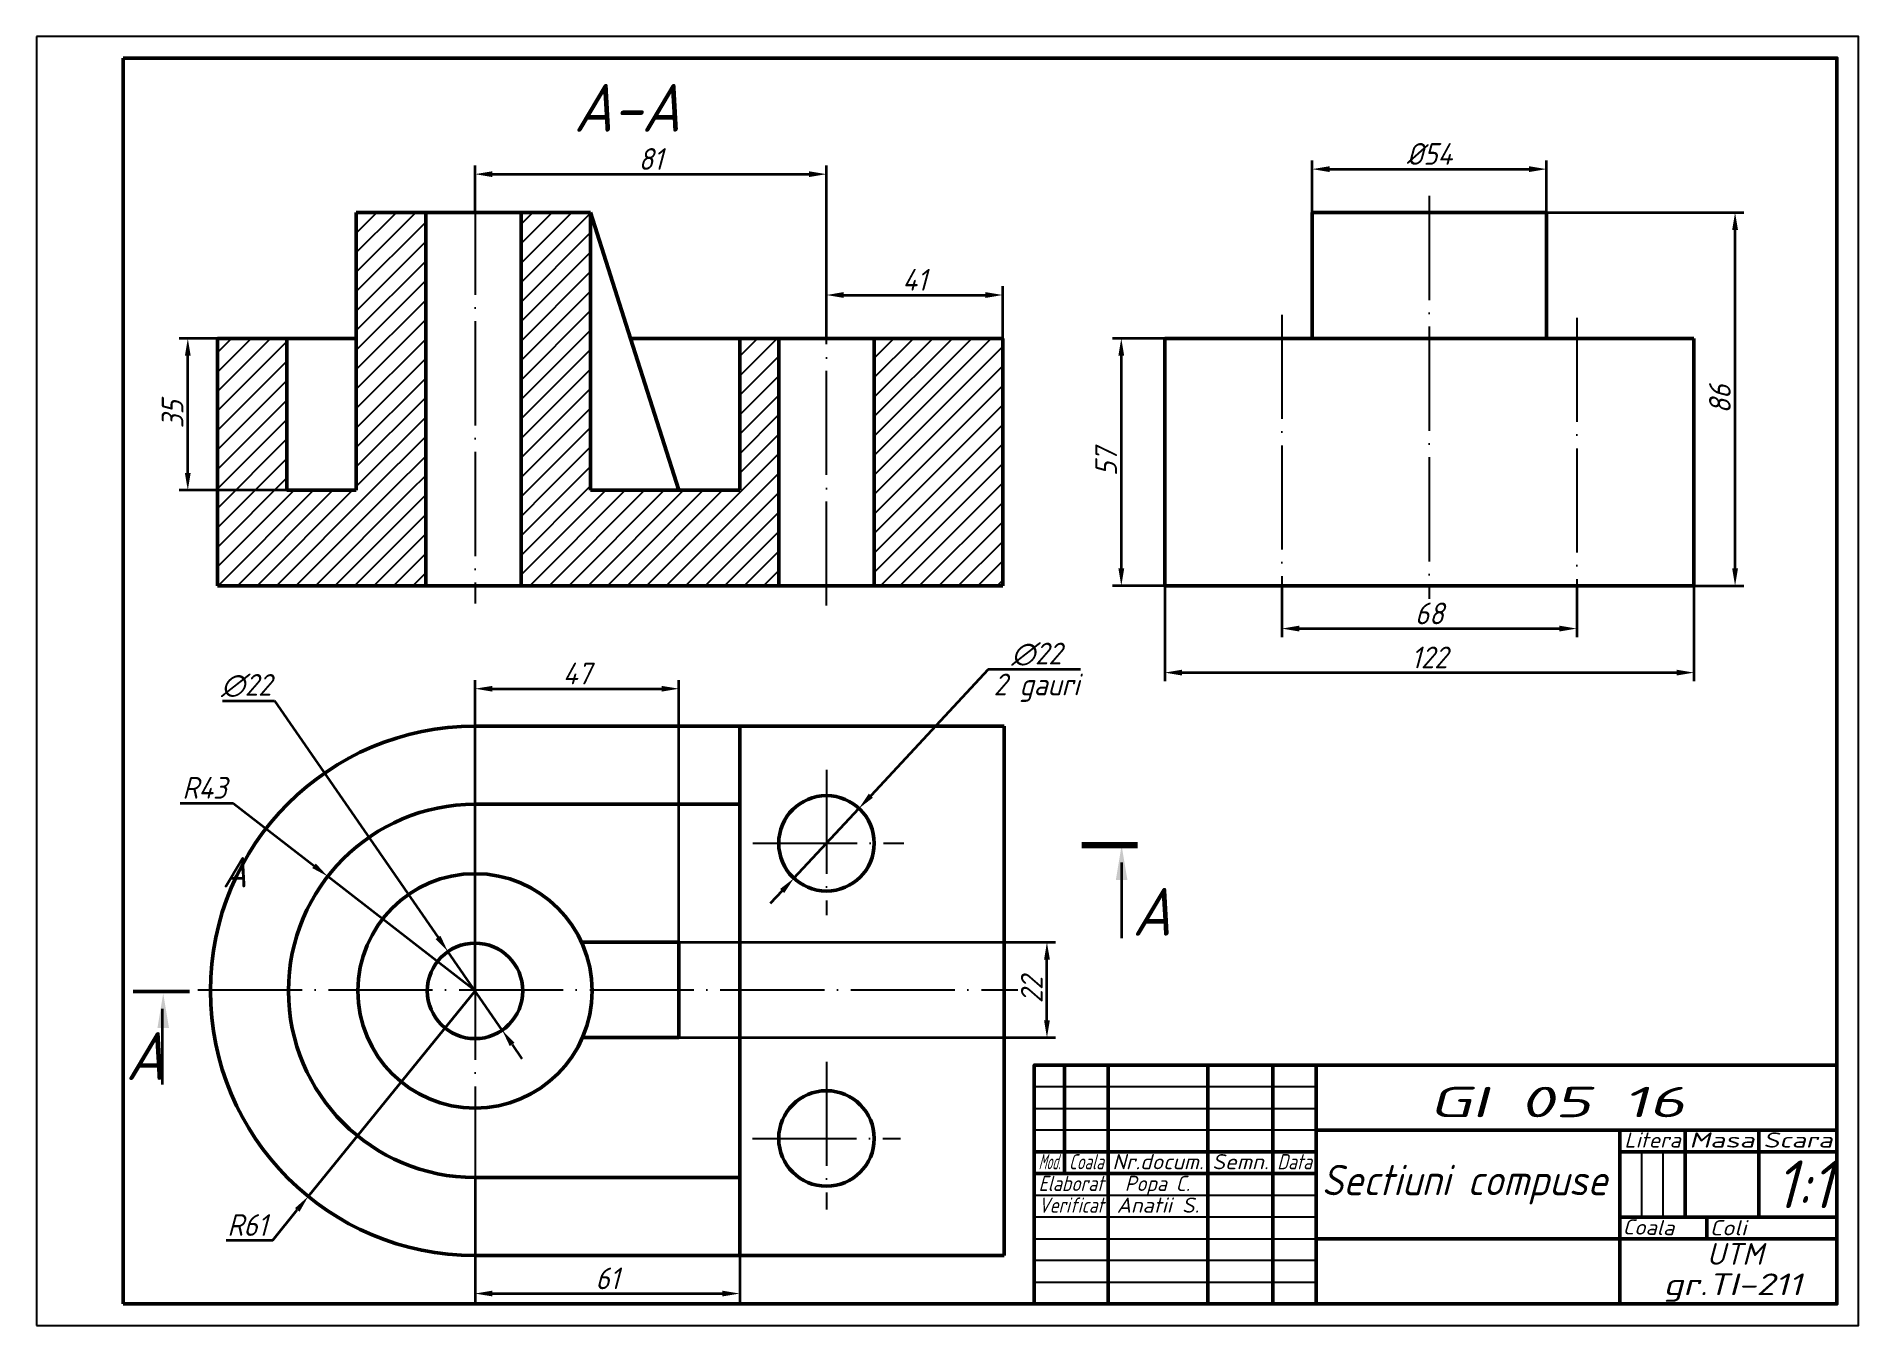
# Model space of a CAD drawing. Header units: millimetres. Extents: x 0 to 420, y 0 to 297.
import ezdxf
from ezdxf.enums import TextEntityAlignment as Align

# ---------------------------------------------------------------- set-up
doc = ezdxf.new("R2010")
doc.units = ezdxf.units.MM
doc.linetypes.add('ACAD_ISO04W100', pattern=[30, 24, -3, 0, -3])
doc.layers.get('0').update_dxf_attribs({"lineweight": 50})
for name, color, linetype, lineweight in [('A-A', 50, 'Continuous', 50), ('axa', 10, 'ACAD_ISO04W100', 25), ('contur', 7, 'Continuous', 50), ('cote', 144, 'Continuous', 50), ('subtire', 162, 'Continuous', 25), ('text3.5', 84, 'Continuous', 35), ('text7', 104, 'Continuous', 50)]:
    doc.layers.add(name, color=color, linetype=linetype, lineweight=lineweight)
doc.styles.get("Standard").update_dxf_attribs({"font": 'isocp.shx', "oblique": 15})
doc.dimstyles.new('ISO-25', dxfattribs={"dimtxt": 5, "dimasz": 4, "dimexe": 2, "dimexo": 0, "dimgap": 1, "dimtad": 1, "dimtoh": 1, "dimdec": 0, "dimtxsty": 'Standard', "dimcen": 0, "dimadec": 0, "dimazin": 0, "dimtfac": 1, "dimtdec": 0, "dimtmove": 0, "dimatfit": 3, "dimldrblk": 'DOTSMALL', "dimfxl": 1, "dimlwd": 35, "dimlwe": 35, "dimarcsym": 0})
pattern_1 = [(45, (10.6255, 0), (-2.245064, 2.245064), [])]

# ---------------------------------------------------------------- blocks, each defined once
blk = doc.blocks.new('*D2')
at = {"layer": 'cote', "color": 0, "lineweight": 35, "transparency": 16777216}
for p, q in [((42.89, 143.94), (54.85, 143.94)), ((54.85, 143.94), (92.57, 89.44)), ((107.36, 68.06), (94.84, 86.15)), ((109.64, 64.77), (111.92, 61.48))]:
    blk.add_line(p, q, dxfattribs=at)
at = {"layer": 'cote', "color": 0, "transparency": 16777216}
for points in [[(93.12, 89.82), (92.02, 89.06), (94.84, 86.15)], [(110.19, 65.15), (109.09, 64.39), (107.36, 68.06)]]:
    blk.add_solid(points, dxfattribs=at)
at = {"layer": 'Defpoints', "color": 0, "transparency": 16777216}
for p in [(94.84, 86.15), (107.36, 68.06)]:
    blk.add_point(p, dxfattribs=at)
at = {"layer": 'cote', "color": 0, "transparency": 16777216, "insert": (48.37, 147.44), "char_height": 5, "attachment_point": 5}
blk.add_mtext('∅22', dxfattribs=at)
blk = doc.blocks.new('_DotSmall')
at = {"color": 0, "linetype": 'ByBlock', "const_width": 0.5}
blk.add_lwpolyline([(-0.0625, 0, 1), (0.0625, 0, 1)], format="xyb", close=True, dxfattribs=at)
blk = doc.blocks.new('*D3')
at = {"layer": 'cote', "color": 0, "lineweight": 35, "transparency": 16777216}
for p, q in [((33.15, 120.39), (45.35, 120.39)), ((45.35, 120.39), (63.98, 105.93)), ((101.1, 77.1), (67.14, 103.48))]:
    blk.add_line(p, q, dxfattribs=at)
at = {"layer": 'cote', "color": 0, "transparency": 16777216}
blk.add_solid([(64.39, 106.45), (63.57, 105.4), (67.14, 103.48)], dxfattribs=at)
at = {"layer": 'Defpoints', "color": 0, "transparency": 16777216}
for p in [(67.14, 103.48), (101.1, 77.1)]:
    blk.add_point(p, dxfattribs=at)
at = {"layer": 'cote', "color": 0, "transparency": 16777216, "insert": (38.75, 123.89), "char_height": 5, "attachment_point": 5}
blk.add_mtext('R43', dxfattribs=at)
blk = doc.blocks.new('*D4')
at = {"layer": 'cote', "color": 0, "lineweight": 35, "transparency": 16777216}
for p, q in [((101.1, 77.1), (62.65, 29.75)), ((54.46, 19.66), (60.13, 26.64)), ((43.75, 19.66), (54.46, 19.66))]:
    blk.add_line(p, q, dxfattribs=at)
at = {"layer": 'cote', "color": 0, "transparency": 16777216}
blk.add_solid([(59.61, 27.06), (60.65, 26.22), (62.65, 29.75)], dxfattribs=at)
at = {"layer": 'Defpoints', "color": 0, "transparency": 16777216}
for p in [(101.1, 77.1), (62.65, 29.75)]:
    blk.add_point(p, dxfattribs=at)
at = {"layer": 'cote', "color": 0, "transparency": 16777216, "insert": (48.6, 23.16), "char_height": 5, "attachment_point": 5}
blk.add_mtext('R61', dxfattribs=at)
blk = doc.blocks.new('*D5')
at = {"layer": 'cote', "color": 0, "lineweight": 35, "transparency": 16777216}
for p, q in [((219.41, 151.17), (192.33, 122.08)), ((240.62, 151.17), (219.41, 151.17)), ((174.61, 103.05), (189.6, 119.15)), ((171.88, 100.12), (169.15, 97.2))]:
    blk.add_line(p, q, dxfattribs=at)
at = {"layer": 'cote', "color": 0, "transparency": 16777216}
for points in [[(191.84, 122.53), (192.81, 121.62), (189.6, 119.15)], [(171.39, 100.58), (172.37, 99.67), (174.61, 103.05)]]:
    blk.add_solid(points, dxfattribs=at)
at = {"layer": 'Defpoints', "color": 0, "transparency": 16777216}
for p in [(189.6, 119.15), (174.61, 103.05)]:
    blk.add_point(p, dxfattribs=at)
at = {"layer": 'cote', "color": 0, "transparency": 16777216, "char_height": 5, "attachment_point": 5}
for s, insert in [('∅22', (230.52, 154.67)), ('2 gauri', (230.52, 146.95))]:
    blk.add_mtext(s, dxfattribs=dict(at, insert=insert))
blk = doc.blocks.new('*D10')
at = {"layer": 'cote', "color": 0, "lineweight": 35, "transparency": 16777216}
for p, q in [((348.06, 256.43), (393.54, 256.43)), ((391.54, 174.43), (391.54, 252.43)), ((382.06, 170.43), (393.54, 170.43))]:
    blk.add_line(p, q, dxfattribs=at)
at = {"layer": 'cote', "color": 0, "transparency": 16777216}
for points in [[(390.87, 252.43), (392.21, 252.43), (391.54, 256.43)], [(390.87, 174.43), (392.21, 174.43), (391.54, 170.43)]]:
    blk.add_solid(points, dxfattribs=at)
at = {"layer": 'Defpoints', "color": 0, "transparency": 16777216}
for p in [(348.06, 256.43), (391.54, 256.43), (382.06, 170.43)]:
    blk.add_point(p, dxfattribs=at)
at = {"layer": 'cote', "color": 0, "transparency": 16777216, "insert": (388.04, 213.43), "char_height": 5, "attachment_point": 5, "rotation": 90}
blk.add_mtext('86', dxfattribs=at)
blk = doc.blocks.new('*D11')
at = {"layer": 'cote', "color": 0, "lineweight": 35, "transparency": 16777216}
for p, q in [((294.06, 256.43), (294.06, 268.43)), ((298.06, 266.43), (344.06, 266.43)), ((348.06, 256.43), (348.06, 268.43))]:
    blk.add_line(p, q, dxfattribs=at)
at = {"layer": 'cote', "color": 0, "transparency": 16777216}
for points in [[(298.06, 267.1), (298.06, 265.76), (294.06, 266.43)], [(344.06, 267.1), (344.06, 265.76), (348.06, 266.43)]]:
    blk.add_solid(points, dxfattribs=at)
at = {"layer": 'Defpoints', "color": 0, "transparency": 16777216}
for p in [(348.06, 266.43), (294.06, 256.43), (348.06, 256.43)]:
    blk.add_point(p, dxfattribs=at)
at = {"layer": 'cote', "color": 0, "transparency": 16777216, "insert": (321.06, 269.93), "char_height": 5, "attachment_point": 5}
blk.add_mtext('%%C54', dxfattribs=at)
blk = doc.blocks.new('*D12')
at = {"layer": 'cote', "color": 0, "lineweight": 35, "transparency": 16777216}
for p, q in [((260.06, 227.43), (248.06, 227.43)), ((250.06, 223.43), (250.06, 174.43)), ((260.06, 170.43), (248.06, 170.43))]:
    blk.add_line(p, q, dxfattribs=at)
at = {"layer": 'cote', "color": 0, "transparency": 16777216}
for points in [[(249.39, 223.43), (250.73, 223.43), (250.06, 227.43)], [(249.39, 174.43), (250.73, 174.43), (250.06, 170.43)]]:
    blk.add_solid(points, dxfattribs=at)
at = {"layer": 'Defpoints', "color": 0, "transparency": 16777216}
for p in [(260.06, 227.43), (250.06, 170.43), (260.06, 170.43)]:
    blk.add_point(p, dxfattribs=at)
at = {"layer": 'cote', "color": 0, "transparency": 16777216, "insert": (246.56, 198.93), "char_height": 5, "attachment_point": 5, "rotation": 90}
blk.add_mtext('57', dxfattribs=at)
blk = doc.blocks.new('*D14')
at = {"layer": 'cote', "color": 0, "lineweight": 35, "transparency": 16777216}
for p, q in [((101.1, 256.43), (101.1, 267.27)), ((105.1, 265.27), (178.1, 265.27)), ((182.1, 227.43), (182.1, 267.27))]:
    blk.add_line(p, q, dxfattribs=at)
at = {"layer": 'cote', "color": 0, "transparency": 16777216}
for points in [[(105.1, 265.94), (105.1, 264.61), (101.1, 265.27)], [(178.1, 265.94), (178.1, 264.61), (182.1, 265.27)]]:
    blk.add_solid(points, dxfattribs=at)
at = {"layer": 'Defpoints', "color": 0, "transparency": 16777216}
for p in [(182.1, 265.27), (101.1, 256.43), (182.1, 227.43)]:
    blk.add_point(p, dxfattribs=at)
at = {"layer": 'cote', "color": 0, "transparency": 16777216, "insert": (141.6, 268.77), "char_height": 5, "attachment_point": 5}
blk.add_mtext('81', dxfattribs=at)
blk = doc.blocks.new('*D15')
at = {"layer": 'cote', "color": 0, "lineweight": 35, "transparency": 16777216}
for p, q in [((182.1, 227.43), (182.1, 239.43)), ((222.73, 227.43), (222.73, 239.43)), ((186.1, 237.43), (218.73, 237.43))]:
    blk.add_line(p, q, dxfattribs=at)
at = {"layer": 'cote', "color": 0, "transparency": 16777216}
for points in [[(186.1, 238.1), (186.1, 236.76), (182.1, 237.43)], [(218.73, 238.1), (218.73, 236.76), (222.73, 237.43)]]:
    blk.add_solid(points, dxfattribs=at)
at = {"layer": 'Defpoints', "color": 0, "transparency": 16777216}
for p in [(222.73, 237.43), (182.1, 227.43), (222.73, 227.43)]:
    blk.add_point(p, dxfattribs=at)
at = {"layer": 'cote', "color": 0, "transparency": 16777216, "insert": (202.42, 240.93), "char_height": 5, "attachment_point": 5}
blk.add_mtext('41', dxfattribs=at)
blk = doc.blocks.new('*D19')
at = {"layer": 'cote', "color": 0, "lineweight": 35, "transparency": 16777216}
for p, q in [((287.06, 170.43), (287.06, 158.57)), ((355.06, 170.43), (355.06, 158.57)), ((291.06, 160.57), (351.06, 160.57))]:
    blk.add_line(p, q, dxfattribs=at)
at = {"layer": 'cote', "color": 0, "transparency": 16777216}
for points in [[(291.06, 161.24), (291.06, 159.91), (287.06, 160.57)], [(351.06, 161.24), (351.06, 159.91), (355.06, 160.57)]]:
    blk.add_solid(points, dxfattribs=at)
at = {"layer": 'Defpoints', "color": 0, "transparency": 16777216}
for p in [(287.06, 170.43), (355.06, 170.43), (355.06, 160.57)]:
    blk.add_point(p, dxfattribs=at)
at = {"layer": 'cote', "color": 0, "transparency": 16777216, "insert": (321.06, 164.07), "char_height": 5, "attachment_point": 5}
blk.add_mtext('68', dxfattribs=at)
blk = doc.blocks.new('*D20')
at = {"layer": 'cote', "color": 0, "lineweight": 35, "transparency": 16777216}
for p, q in [((260.06, 170.43), (260.06, 148.43)), ((382.06, 170.43), (382.06, 148.43)), ((264.06, 150.43), (378.06, 150.43))]:
    blk.add_line(p, q, dxfattribs=at)
at = {"layer": 'cote', "color": 0, "transparency": 16777216}
for points in [[(264.06, 151.1), (264.06, 149.76), (260.06, 150.43)], [(378.06, 151.1), (378.06, 149.76), (382.06, 150.43)]]:
    blk.add_solid(points, dxfattribs=at)
at = {"layer": 'Defpoints', "color": 0, "transparency": 16777216}
for p in [(260.06, 170.43), (382.06, 170.43), (382.06, 150.43)]:
    blk.add_point(p, dxfattribs=at)
at = {"layer": 'cote', "color": 0, "transparency": 16777216, "insert": (321.06, 153.93), "char_height": 5, "attachment_point": 5}
blk.add_mtext('122', dxfattribs=at)
blk = doc.blocks.new('*D21')
at = {"layer": 'cote', "color": 0, "lineweight": 35, "transparency": 16777216}
for p, q in [((148.1, 88.33), (234.92, 88.33)), ((232.92, 70.33), (232.92, 84.33)), ((148.1, 66.33), (234.92, 66.33))]:
    blk.add_line(p, q, dxfattribs=at)
at = {"layer": 'cote', "color": 0, "transparency": 16777216}
for points in [[(232.26, 84.33), (233.59, 84.33), (232.92, 88.33)], [(232.26, 70.33), (233.59, 70.33), (232.92, 66.33)]]:
    blk.add_solid(points, dxfattribs=at)
at = {"layer": 'Defpoints', "color": 0, "transparency": 16777216}
for p in [(148.1, 88.33), (232.92, 88.33), (148.1, 66.33)]:
    blk.add_point(p, dxfattribs=at)
at = {"layer": 'cote', "color": 0, "transparency": 16777216, "insert": (229.42, 77.33), "char_height": 5, "attachment_point": 5, "rotation": 90}
blk.add_mtext('22', dxfattribs=at)
blk = doc.blocks.new('*D22')
at = {"layer": 'cote', "color": 0, "lineweight": 35, "transparency": 16777216}
for p, q in [((101.1, 34.1), (101.1, 5.37)), ((162.1, 34.1), (162.1, 5.37)), ((105.1, 7.37), (158.1, 7.37))]:
    blk.add_line(p, q, dxfattribs=at)
at = {"layer": 'cote', "color": 0, "transparency": 16777216}
for points in [[(105.1, 8.04), (105.1, 6.71), (101.1, 7.37)], [(158.1, 8.04), (158.1, 6.71), (162.1, 7.37)]]:
    blk.add_solid(points, dxfattribs=at)
at = {"layer": 'Defpoints', "color": 0, "transparency": 16777216}
for p in [(101.1, 34.1), (162.1, 34.1), (162.1, 7.37)]:
    blk.add_point(p, dxfattribs=at)
at = {"layer": 'cote', "color": 0, "transparency": 16777216, "insert": (131.6, 10.87), "char_height": 5, "attachment_point": 5}
blk.add_mtext('61', dxfattribs=at)
blk = doc.blocks.new('*D23')
at = {"layer": 'cote', "color": 0, "lineweight": 35, "transparency": 16777216}
for p, q in [((101.1, 77.33), (101.1, 148.72)), ((148.1, 77.33), (148.1, 148.72)), ((105.1, 146.72), (144.1, 146.72))]:
    blk.add_line(p, q, dxfattribs=at)
at = {"layer": 'cote', "color": 0, "transparency": 16777216}
for points in [[(105.1, 147.38), (105.1, 146.05), (101.1, 146.72)], [(144.1, 147.38), (144.1, 146.05), (148.1, 146.72)]]:
    blk.add_solid(points, dxfattribs=at)
at = {"layer": 'Defpoints', "color": 0, "transparency": 16777216}
for p in [(148.1, 146.72), (101.1, 77.33), (148.1, 77.33)]:
    blk.add_point(p, dxfattribs=at)
at = {"layer": 'cote', "color": 0, "transparency": 16777216, "insert": (124.6, 150.22), "char_height": 5, "attachment_point": 5}
blk.add_mtext('47', dxfattribs=at)
blk = doc.blocks.new('*D24')
at = {"layer": 'cote', "color": 0, "lineweight": 35, "transparency": 16777216}
for p, q in [((57.73, 227.43), (32.89, 227.43)), ((34.89, 196.43), (34.89, 223.43)), ((57.73, 192.43), (32.89, 192.43))]:
    blk.add_line(p, q, dxfattribs=at)
at = {"layer": 'cote', "color": 0, "transparency": 16777216}
for points in [[(34.22, 223.43), (35.55, 223.43), (34.89, 227.43)], [(34.22, 196.43), (35.55, 196.43), (34.89, 192.43)]]:
    blk.add_solid(points, dxfattribs=at)
at = {"layer": 'Defpoints', "color": 0, "transparency": 16777216}
for p in [(34.89, 227.43), (57.73, 227.43), (57.73, 192.43)]:
    blk.add_point(p, dxfattribs=at)
at = {"layer": 'cote', "color": 0, "transparency": 16777216, "insert": (31.39, 209.93), "char_height": 5, "attachment_point": 5, "rotation": 90}
blk.add_mtext('35', dxfattribs=at)

msp = doc.modelspace()

# ---------------------------------------------------------------- hatches: boundary and pattern name
at = {"layer": 'subtire'}
h = msp.add_hatch(dxfattribs=at)
h.set_pattern_fill('ANSI31', color=256)
h.set_pattern_definition(pattern_1)
h.paths.add_polyline_path([(89.73, 256.43), (73.73, 256.43), (73.73, 227.43), (89.73, 227.43)])
h.paths.add_polyline_path([(127.73, 256.43), (111.73, 256.43), (111.73, 227.43), (127.73, 227.43)])
h.paths.add_polyline_path([(127.73, 227.43), (111.73, 227.43), (111.73, 192.43), (127.73, 192.43)])
h.paths.add_polyline_path([(89.73, 227.43), (73.73, 227.43), (73.73, 192.43), (89.73, 192.43)])
h = msp.add_hatch(dxfattribs=at)
h.set_pattern_fill('ANSI31', color=256)
h.set_pattern_definition(pattern_1)
h.paths.add_polyline_path([(89.73, 192.43), (57.73, 192.43), (57.73, 227.43), (41.73, 227.43), (41.73, 170.43), (89.73, 170.43)])
h.paths.add_polyline_path([(171.1, 227.43), (162.1, 227.43), (162.1, 192.43), (111.73, 192.43), (111.73, 170.43), (171.1, 170.43)])
h = msp.add_hatch(dxfattribs=at)
h.set_pattern_fill('ANSI31', color=256)
h.set_pattern_definition(pattern_1)
h.paths.add_polyline_path([(222.73, 227.43), (193.1, 227.43), (193.1, 170.43), (222.73, 170.43)])

# ---------------------------------------------------------------- linework, layer by layer
at = {"layer": 'A-A', "lineweight": 100}
msp.add_line((240.99, 110.66), (253.83, 110.66), dxfattribs=at)
at = {"layer": 'A-A', "lineweight": 35}
for p, q in [((250.13, 106.66), (250.13, 89.22)), ((29, 72.97), (29, 55.53))]:
    msp.add_line(p, q, dxfattribs=at)
at = {"layer": 'A-A'}
msp.add_line((35.29, 76.97), (22.3, 76.97), dxfattribs=at)
for points in [[(251.47, 102.66), (248.8, 102.66), (250.13, 110.66)], [(30.56, 68.53), (27.89, 68.53), (29.22, 76.53)]]:
    msp.add_solid(points, dxfattribs=at)
at = {"layer": 'axa'}
for p, q in [((101.1, 261.48), (101.1, 166.34)), ((321.06, 260.26), (321.06, 167.46)), ((182.1, 165.87), (182.1, 231.49)), ((287.06, 232.88), (287.06, 165.61)), ((355.06, 232.2), (355.06, 165.44)), ((101.1, 145.4), (101.1, 9.27)), ((182.1, 128.06), (182.1, 94.54)), ((165.16, 111.1), (199.9, 111.1)), ((37.22, 77.33), (226.24, 77.33)), ((182.1, 60.78), (182.1, 26.76)), ((165.03, 43.1), (199.14, 43.1))]:
    msp.add_line(p, q, dxfattribs=at)
at = {"layer": 'contur'}
for p, q in [((230, 292), (20, 292)), ((20, 5), (20, 292)), ((73.73, 227.43), (73.73, 256.43)), ((73.73, 256.43), (127.73, 256.43)), ((89.73, 256.43), (89.73, 170.43)), ((111.73, 256.43), (111.73, 170.43)), ((127.73, 256.43), (127.73, 227.43)), ((136.96, 227.43), (127.73, 256.43)), ((294.06, 227.43), (294.06, 256.43)), ((294.06, 256.43), (348.06, 256.43)), ((348.06, 256.43), (348.06, 227.43)), ((41.73, 227.43), (73.73, 227.43)), ((41.73, 170.43), (41.73, 227.43)), ((57.73, 227.43), (57.73, 192.43)), ((73.73, 227.43), (73.73, 192.43)), ((127.73, 227.43), (127.73, 192.43)), ((136.96, 227.43), (148.1, 192.43)), ((136.96, 227.43), (222.73, 227.43)), ((162.1, 192.43), (162.1, 227.43)), ((171.1, 227.43), (171.1, 170.43)), ((193.1, 227.43), (193.1, 170.43)), ((222.73, 227.43), (222.73, 170.43)), ((260.06, 227.43), (260.06, 170.43)), ((382.06, 227.43), (260.06, 227.43)), ((382.06, 170.43), (382.06, 227.43)), ((73.73, 192.43), (57.73, 192.43)), ((162.1, 192.43), (127.73, 192.43)), ((222.73, 170.43), (41.73, 170.43)), ((260.06, 170.43), (382.06, 170.43)), ((101.1, 138.1), (223.1, 138.1)), ((162.1, 138.1), (162.1, 16.1)), ((223.1, 138.1), (223.1, 16.1)), ((101.1, 120.1), (162.1, 120.1)), ((148.1, 88.33), (125.66, 88.33)), ((148.1, 77.33), (148.1, 88.33)), ((148.1, 77.33), (148.1, 66.33)), ((148.1, 66.33), (125.86, 66.33)), ((237, 35), (237, 60)), ((237, 60), (247, 60)), ((247, 60), (247, 5)), ((270, 5), (270, 60)), ((270, 60), (285, 60)), ((285, 60), (285, 5)), ((295, 5), (295, 60)), ((415, 45), (295, 45)), ((295, 45), (295, 20)), ((365, 5), (365, 45)), ((365, 45), (365, 40)), ((380, 45), (380, 25)), ((397, 25), (397, 45)), ((295, 40), (230, 40)), ((295, 35), (295, 40)), ((365, 40), (415, 40)), ((101.1, 34.1), (162.1, 34.1)), ((230, 35), (295, 35)), ((415, 25), (365, 25)), ((380, 25), (397, 25)), ((385, 25), (385, 20)), ((415, 20), (415, 25)), ((295, 20), (415, 20)), ((223.1, 16.1), (101.1, 16.1)), ((230, 5), (20, 5)), ((247, 5), (270, 5)), ((285, 5), (295, 5))]:
    msp.add_line(p, q, dxfattribs=at)
msp.add_lwpolyline([(230, 60), (230, 5), (415, 5), (415, 292), (230, 292)], dxfattribs=at)
msp.add_lwpolyline([(230, 5), (415, 5), (415, 60), (230, 60)], close=True, dxfattribs=at)
for centre, radius in [((182.1, 111.1), 11), ((101.1, 77.1), 27), ((101.1, 77.1), 11), ((182.1, 43.1), 11)]:
    msp.add_circle(centre, radius, dxfattribs=at)
for radius in [61, 43]:
    msp.add_arc((101.1, 77.1), radius, 90, 270, dxfattribs=at)
at = {"layer": 'subtire'}
for p, q in [((210, 297), (0, 297)), ((0, 297), (0, 0)), ((193.1, 170.43), (193.1, 170.43)), ((295, 55), (230, 55)), ((295, 50), (295, 55)), ((230, 45), (230, 50)), ((230, 50), (295, 50)), ((295, 45), (230, 45)), ((295, 30), (295, 45)), ((370, 40), (370, 25)), ((375, 25), (375, 40)), ((230, 25), (230, 30)), ((230, 30), (295, 30)), ((295, 25), (230, 25)), ((295, 20), (295, 25)), ((370, 25), (375, 25)), ((230, 15), (230, 20)), ((230, 20), (295, 20)), ((295, 15), (230, 15)), ((295, 10), (295, 15)), ((230, 10), (295, 10)), ((0, 0), (210, 0)), ((210, 0), (210, 0))]:
    msp.add_line(p, q, dxfattribs=at)
msp.add_lwpolyline([(210, 0), (420, 0), (420, 297), (210, 297)], dxfattribs=at)
msp.add_arc((315.71, 132.77), 100, 257.6394, 258.0454, dxfattribs=at)

# ---------------------------------------------------------------- texts
at = {"layer": 'A-A', "char_height": 11.0114, "attachment_point": 1}
for s, width, insert in [('{\\Fisocp|c238;A-A}', 101.4802, (123.87, 286.08)), ('{\\Fisocp|c238;A}', 22.1503, (252.62, 100.84)), ('{\\Fisocp|c238;A}', 22.1503, (20.61, 67.61))]:
    msp.add_mtext_dynamic_manual_height_columns(s, width=width, gutter_width=55.06, heights=[0], dxfattribs=dict(at, insert=insert))
at = {"layer": 'text3.5', "oblique": 15}
for s, width, p, p2 in [('Litera', 1.065412, (366, 41), (379, 41)), ('Masa', 1.483591, (381, 41), (396, 41)), ('Scara', 1.39108, (398, 41), (414, 41)), ('Mod.', 0.58309, (231, 36), (236, 36)), ('Coala', 0.740614, (238, 36), (246, 36)), ('Nr.docum.', 1.100917, (248, 36), (269, 36)), ('Semn.', 1.142857, (271, 36), (284, 36)), ('Data', 0.850896, (286, 36), (294, 36)), ('Elaborat', 0.865801, (231, 31), (246, 31)), ('Elaborat', 0.865801, (231, 31), (246, 31)), ('Popa C.', 1.032702, (250.87, 31), (265.87, 31)), ('Verificat', 0.832178, (231, 26), (246, 26)), ('Anatii S.', 1.119293, (249, 26), (268, 26)), ('Coli', 1.24373, (385.7, 20.78), (394.18, 20.78))]:
    msp.add_text(s, height=3.5, dxfattribs=dict(at, width=width)).set_placement(p, p2, align=Align.FIT)
at = {"layer": 'text3.5', "oblique": 15, "width": 1.099041}
msp.add_text('Coala', height=3.5, rotation=358.9531, dxfattribs=at).set_placement((365.61, 21.01), (377.48, 20.79), align=Align.FIT)
at = {"layer": 'text7', "oblique": 15}
for s, height, width, p, p2 in [('GI 05 16', 7, 1.915756, (321, 48), (380, 48)), ('UTM', 5, 1.106383, (385, 14), (398, 14)), ('gr.TI-211', 5, 1.292929, (375, 7), (407, 7))]:
    msp.add_text(s, height=height, dxfattribs=dict(at, width=width)).set_placement(p, p2, align=Align.FIT)
msp.add_text('Sectiuni compuse', height=7, dxfattribs=at).set_placement((329.16, 32.48), align=Align.MIDDLE)
at = {"layer": 'text7', "attachment_point": 1}
for s, width, gutter_width, insert, char_height in [('A', 13.3798, 35, (42.86, 107.94), 7), ('1:1', 4, 55.06, (400.71, 38.05), 11.011)]:
    msp.add_mtext_dynamic_manual_height_columns(s, width=width, gutter_width=gutter_width, heights=[0], dxfattribs=dict(at, insert=insert, char_height=char_height))

# ---------------------------------------------------------------- dimensions: what is measured, and where the dimension line sits
at = {"layer": 'cote'}
dim = msp.add_linear_dim(base=(348.06, 266.43), p1=(294.06, 256.43), p2=(348.06, 256.43), text='%%C<>', dimstyle='ISO-25', dxfattribs=at)
dim.commit()
dim.dimension.update_dxf_attribs({"geometry": '*D11', "text_midpoint": (321.06, 269.93)})
for base, p1, p2, picture, middle in [((182.1, 265.27), (101.1, 256.43), (182.1, 227.43), '*D14', (141.6, 268.77)), ((222.73, 237.43), (182.1, 227.43), (222.73, 227.43), '*D15', (202.42, 240.93)), ((382.06, 150.43), (260.06, 170.43), (382.06, 170.43), '*D20', (321.06, 153.93)), ((355.06, 160.57), (287.06, 170.43), (355.06, 170.43), '*D19', (321.06, 164.07)), ((148.1, 146.72), (101.1, 77.33), (148.1, 77.33), '*D23', (124.6, 150.22)), ((162.1, 7.37), (101.1, 34.1), (162.1, 34.1), '*D22', (131.6, 10.87))]:
    dim = msp.add_linear_dim(base=base, p1=p1, p2=p2, dimstyle='ISO-25', dxfattribs=at)
    dim.commit()
    dim.dimension.update_dxf_attribs({"geometry": picture, "text_midpoint": middle})
for base, p1, p2, picture, middle in [((391.54, 256.43), (382.06, 170.43), (348.06, 256.43), '*D10', (388.04, 213.43)), ((34.89, 227.43), (57.73, 192.43), (57.73, 227.43), '*D24', (31.39, 209.93)), ((250.06, 170.43), (260.06, 227.43), (260.06, 170.43), '*D12', (246.56, 198.93)), ((232.92, 88.33), (148.1, 66.33), (148.1, 88.33), '*D21', (229.42, 77.33))]:
    dim = msp.add_linear_dim(base=base, p1=p1, p2=p2, angle=90, dimstyle='ISO-25', dxfattribs=at)
    dim.commit()
    dim.dimension.update_dxf_attribs({"geometry": picture, "text_midpoint": middle})
dim = msp.add_diameter_dim_2p(p1=(174.61, 103.05), p2=(189.6, 119.15), text='<>\\X2 gauri', dimstyle='ISO-25', dxfattribs=at)
dim.commit()
dim.dimension.update_dxf_attribs({"geometry": '*D5', "text_midpoint": (230.52, 151.17), "dimtype": 163})
dim = msp.add_diameter_dim_2p(p1=(107.36, 68.06), p2=(94.84, 86.15), dimstyle='ISO-25', dxfattribs=at)
dim.commit()
dim.dimension.update_dxf_attribs({"geometry": '*D2', "text_midpoint": (48.37, 143.94), "dimtype": 163})
dim = msp.add_radius_dim(center=(101.1, 77.1), mpoint=(67.14, 103.48), dimstyle='ISO-25', dxfattribs=at)
dim.commit()
dim.dimension.update_dxf_attribs({"geometry": '*D3', "text_midpoint": (38.75, 120.39), "dimtype": 164})
dim = msp.add_radius_dim(center=(101.1, 77.1), mpoint=(62.65, 29.75), dimstyle='ISO-25', dxfattribs=at)
dim.commit()
dim.dimension.update_dxf_attribs({"geometry": '*D4', "text_midpoint": (48.6, 23.16)})

doc.saveas('drawing.dxf')
